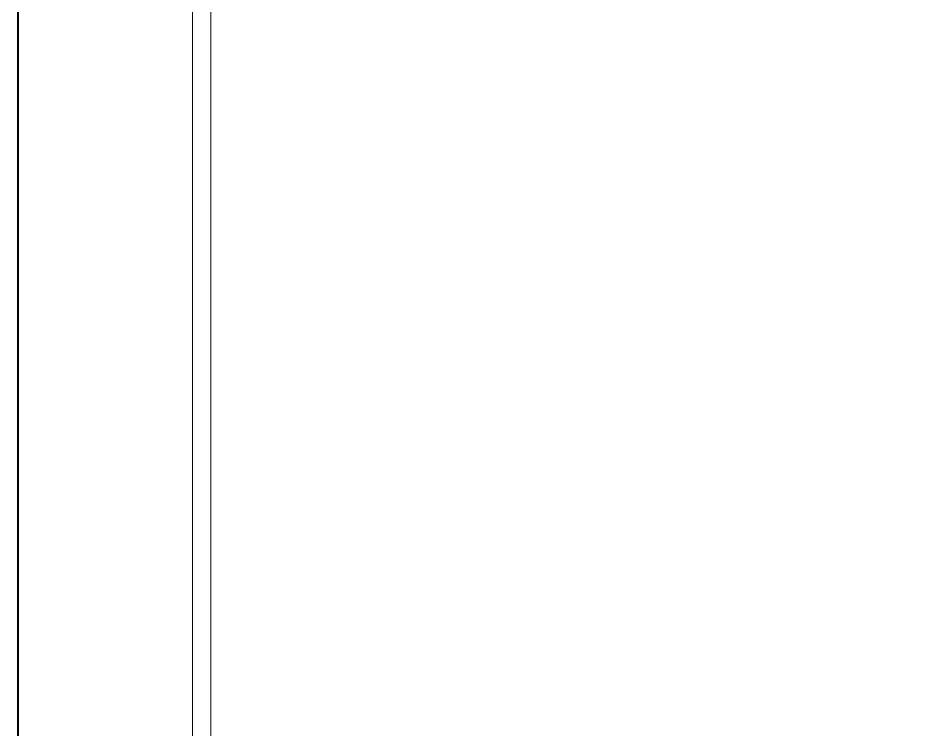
# Model space of a CAD drawing. Header units: millimetres. Extents: x -23 to 921, y -166 to 800.
# Drawn here: x -22.8 to 96.7, y 89.7 to 182.9 of the extents above; entities that cross this region are included whole.
import ezdxf

# ---------------------------------------------------------------- set-up
doc = ezdxf.new("R2010")
doc.units = ezdxf.units.MM
doc.header["$MEASUREMENT"] = 0
doc.layers.add('Layer 1', color=7, linetype='Continuous', lineweight=0)

# ---------------------------------------------------------------- blocks, each defined once
blk = doc.blocks.new('Block_0')
at = {"layer": 'Layer 1'}
blk.add_lwpolyline([(0, 608.82), (855.82, 608.82), (855.82, 0), (0, 0)], close=True, dxfattribs=at)
blk = doc.blocks.new('Block_1')
at = {"layer": 'Layer 1', "color": 250, "lineweight": 40, "true_color": 0x1d1d1b}
blk.add_lwpolyline([(920.54, -166.43), (-22.82, -166.43), (-22.82, 799.63), (920.54, 799.63)], close=True, dxfattribs=at)
at = {"layer": 'Layer 1'}
blk.add_lwpolyline([(2.41, 2.41), (853.41, 2.41), (853.41, 606.41), (2.41, 606.41)], close=True, dxfattribs=at)
blk = doc.blocks.new('Block_2')
at = {"layer": 'Layer 1'}
blk.add_lwpolyline([(0, 608.82), (855.82, 608.82), (855.82, 0), (0, 0)], close=True, dxfattribs=at)
blk = doc.blocks.new('Block_5')
at = {"layer": 'Layer 1'}
blk.add_lwpolyline([(0, 608.82), (855.82, 608.82), (855.82, 0), (0, 0)], close=True, dxfattribs=at)

msp = doc.modelspace()

# ---------------------------------------------------------------- block references
at = {"layer": 'Layer 1'}
for name in ['Block_1', 'Block_0', 'Block_2', 'Block_5']:
    msp.add_blockref(name, (0, 0), dxfattribs=at)

doc.saveas('drawing.dxf')
